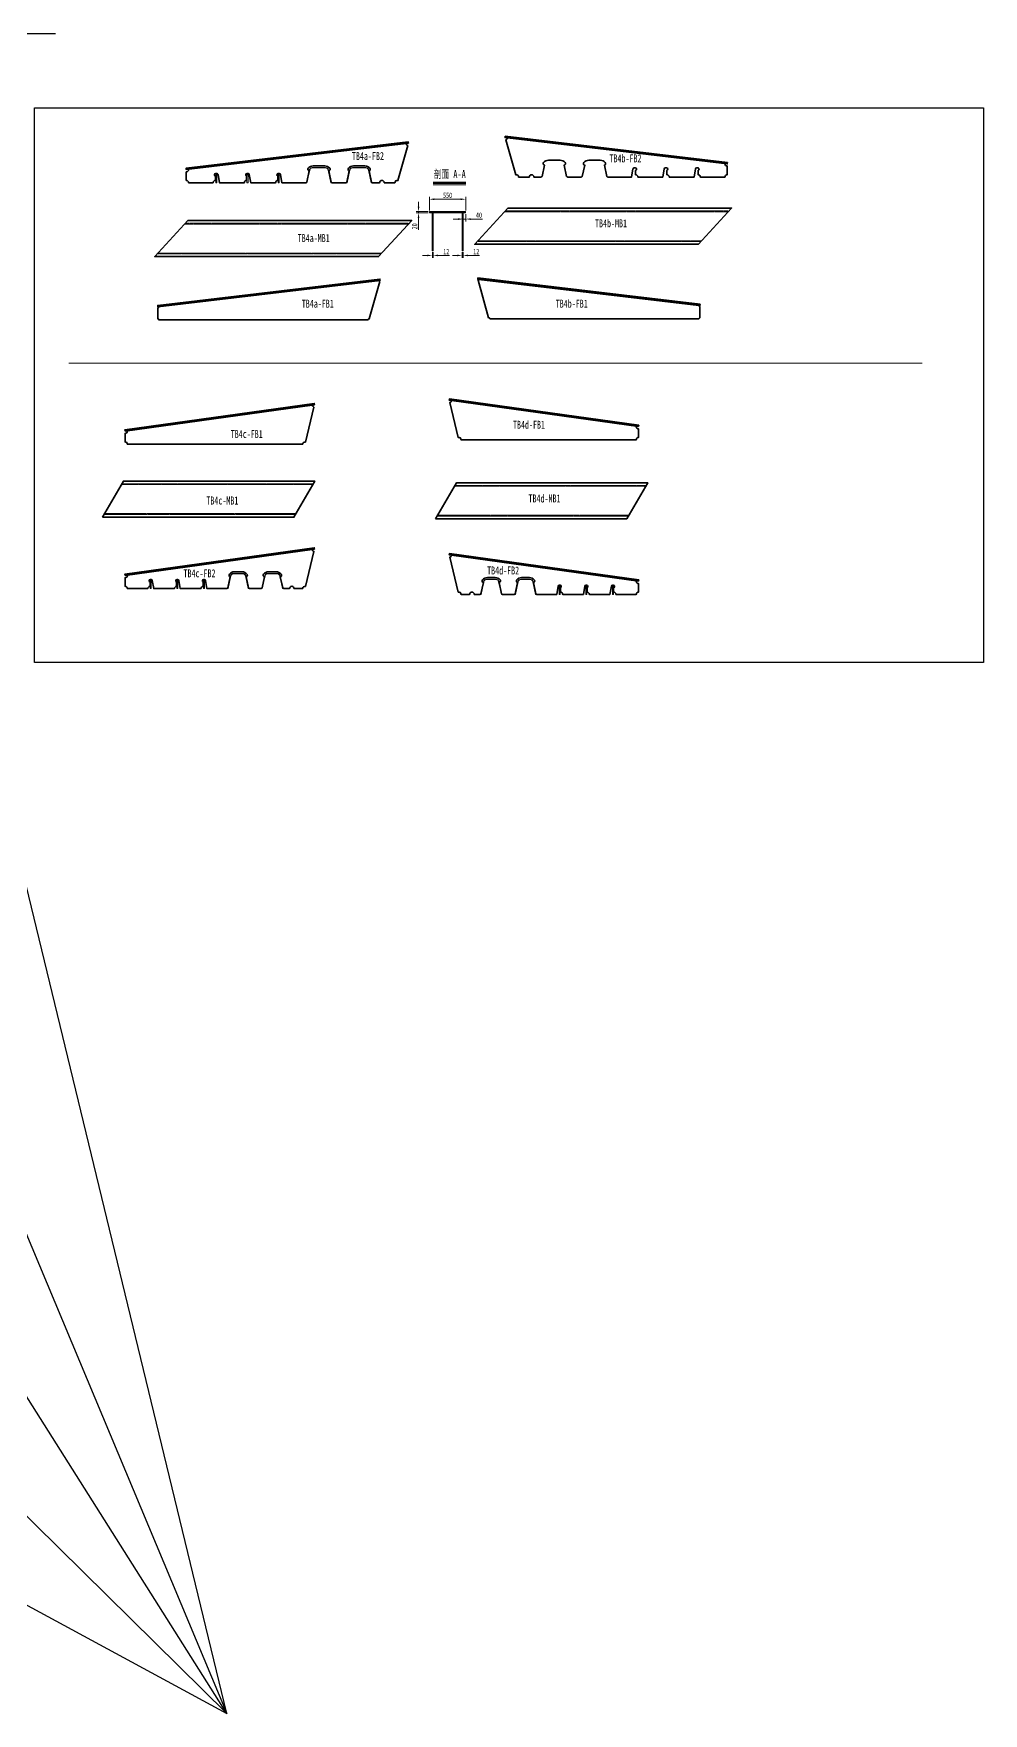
# Model space of a CAD drawing. Extents: x -158665 to 747974, y -1078007 to -307893.
# Drawn here: x 242712 to 257132, y -490171 to -464663 of the extents above; entities that cross this region are included whole.
import ezdxf

# ---------------------------------------------------------------- set-up
doc = ezdxf.new("R2010")
doc.units = 0
doc.header["$LTSCALE"] = 0.02
doc.header["$MEASUREMENT"] = 0
doc.header["$PDMODE"] = 35
doc.header["$PDSIZE"] = 150
doc.linetypes.add('DASHED', pattern=[19.05, 12.7, -6.35])
doc.layers.get('0').update_dxf_attribs({"linetype": 'CONTINUOUS'})
doc.layers.get('Defpoints').update_dxf_attribs({"linetype": 'CONTINUOUS'})
for name, color, linetype, lineweight in [('1图框轮廓', 7, 'CONTINUOUS', 35), ('文字层', 4, 'CONTINUOUS', 13), ('标注层', 3, 'CONTINUOUS', 13)]:
    doc.layers.add(name, color=color, linetype=linetype, lineweight=lineweight)
doc.layers.add('横隔板开孔', color=7, linetype='CONTINUOUS')
doc.styles.add('仿宋', font='仿宋_GB2312_1.ttf', dxfattribs={"width": 0.7})
doc.dimstyles.new('标准标注样式-30', dxfattribs={"dimscale": 30, "dimtxt": 2.7, "dimasz": 2.5, "dimexe": 1.25, "dimexo": 0.625, "dimtad": 1, "dimdec": 0, "dimdsep": 46, "dimtxsty": '仿宋', "dimcen": 2.5, "dimclrd": 3, "dimclre": 3, "dimclrt": 4, "dimazin": 0, "dimtfac": 1, "dimtdec": 0, "dimtmove": 0, "dimatfit": 3, "dimfxl": 1.25, "dimlwd": 13, "dimlwe": 13, "dimarcsym": 0})
pattern_1 = [(315, (-118051.1614, -589408.7137), (-4.41941738, -4.41941738), [])]

# ---------------------------------------------------------------- blocks, each defined once
blk = doc.blocks.new('*D91')
at = {"layer": 'Defpoints', "color": 0}
for p in [(248766, -467962), (248778, -467962), (248778, -468031)]:
    blk.add_point(p, dxfattribs=at)
at = {"layer": '标注层', "color": 3, "linetype": 'ByBlock', "lineweight": 13}
for p, q in [((248691, -468031), (248616, -468031)), ((248766, -468031), (248778, -468031)), ((248853, -468031), (249028, -468031))]:
    blk.add_line(p, q, dxfattribs=at)
at = {"layer": '标注层', "color": 3, "lineweight": 13}
for p, q in [((248766, -467981), (248766, -468069)), ((248778, -467981), (248778, -468069))]:
    blk.add_line(p, q, dxfattribs=at)
at = {"layer": '标注层', "color": 3}
for points in [[(248691, -468019), (248691, -468044), (248766, -468031)], [(248853, -468019), (248853, -468044), (248778, -468031)]]:
    blk.add_solid(points, dxfattribs=at)
at = {"layer": '标注层', "color": 4, "insert": (248978, -467972), "char_height": 81, "attachment_point": 5, "style": '仿宋'}
blk.add_mtext('12', dxfattribs=at)
blk = doc.blocks.new('*D92')
at = {"layer": 'Defpoints', "color": 0}
for p in [(249220, -467962), (249232, -467962), (249232, -468031)]:
    blk.add_point(p, dxfattribs=at)
at = {"layer": '标注层', "color": 3, "linetype": 'ByBlock', "lineweight": 13}
for p, q in [((249145, -468031), (249070, -468031)), ((249220, -468031), (249232, -468031)), ((249307, -468031), (249482, -468031))]:
    blk.add_line(p, q, dxfattribs=at)
at = {"layer": '标注层', "color": 3, "lineweight": 13}
for p, q in [((249220, -467981), (249220, -468069)), ((249232, -467981), (249232, -468069))]:
    blk.add_line(p, q, dxfattribs=at)
at = {"layer": '标注层', "color": 3}
for points in [[(249145, -468019), (249145, -468044), (249220, -468031)], [(249307, -468019), (249307, -468044), (249232, -468031)]]:
    blk.add_solid(points, dxfattribs=at)
at = {"layer": '标注层', "color": 4, "insert": (249432, -467972), "char_height": 81, "attachment_point": 5, "style": '仿宋'}
blk.add_mtext('12', dxfattribs=at)
blk = doc.blocks.new('*D93')
at = {"layer": 'Defpoints', "color": 0}
for p in [(249272, -467178), (248722, -467366), (249272, -467366)]:
    blk.add_point(p, dxfattribs=at)
at = {"layer": '标注层', "color": 3, "lineweight": 13}
for p, q in [((248722, -467347), (248722, -467140)), ((249272, -467347), (249272, -467140))]:
    blk.add_line(p, q, dxfattribs=at)
at = {"layer": '标注层', "color": 3, "linetype": 'ByBlock', "lineweight": 13}
blk.add_line((248797, -467178), (249197, -467178), dxfattribs=at)
at = {"layer": '标注层', "color": 3}
for points in [[(248797, -467165), (248797, -467190), (248722, -467178)], [(249197, -467165), (249197, -467190), (249272, -467178)]]:
    blk.add_solid(points, dxfattribs=at)
at = {"layer": '标注层', "color": 4, "insert": (248997, -467119), "char_height": 81, "attachment_point": 5, "style": '仿宋'}
blk.add_mtext('550', dxfattribs=at)
blk = doc.blocks.new('*D94')
at = {"layer": 'Defpoints', "color": 0}
for p in [(248557, -467386), (248722, -467366), (248722, -467386)]:
    blk.add_point(p, dxfattribs=at)
at = {"layer": '标注层', "color": 3, "linetype": 'ByBlock', "lineweight": 13}
for p, q in [((248557, -467291), (248557, -467216)), ((248557, -467366), (248557, -467386)), ((248557, -467461), (248557, -467641))]:
    blk.add_line(p, q, dxfattribs=at)
at = {"layer": '标注层', "color": 3, "lineweight": 13}
for p, q in [((248703, -467366), (248519, -467366)), ((248703, -467386), (248519, -467386))]:
    blk.add_line(p, q, dxfattribs=at)
at = {"layer": '标注层', "color": 3}
for points in [[(248544, -467291), (248569, -467291), (248557, -467366)], [(248544, -467461), (248569, -467461), (248557, -467386)]]:
    blk.add_solid(points, dxfattribs=at)
at = {"layer": '标注层', "color": 4, "insert": (248497, -467589), "char_height": 81, "attachment_point": 5, "rotation": 90, "style": '仿宋'}
blk.add_mtext('20', dxfattribs=at)
blk = doc.blocks.new('*D95')
at = {"layer": 'Defpoints', "color": 0}
for p in [(249232, -467386), (249232, -467479), (249272, -467386)]:
    blk.add_point(p, dxfattribs=at)
at = {"layer": '标注层', "color": 3, "linetype": 'ByBlock', "lineweight": 13}
for p, q in [((249157, -467479), (249082, -467479)), ((249232, -467479), (249272, -467479)), ((249347, -467479), (249527, -467479))]:
    blk.add_line(p, q, dxfattribs=at)
at = {"layer": '标注层', "color": 3, "lineweight": 13}
for p, q in [((249232, -467405), (249232, -467517)), ((249272, -467405), (249272, -467517))]:
    blk.add_line(p, q, dxfattribs=at)
at = {"layer": '标注层', "color": 3}
for points in [[(249157, -467467), (249157, -467492), (249232, -467479)], [(249347, -467467), (249347, -467492), (249272, -467479)]]:
    blk.add_solid(points, dxfattribs=at)
at = {"layer": '标注层', "color": 4, "insert": (249474, -467420), "char_height": 81, "attachment_point": 5, "style": '仿宋'}
blk.add_mtext('40', dxfattribs=at)

msp = doc.modelspace()

# ---------------------------------------------------------------- hatches: boundary and pattern name
at = {"layer": '标注层'}
h = msp.add_hatch(dxfattribs=at)
h.set_pattern_fill('ANSI31', scale=50, angle=180, style=0)
h.set_pattern_definition(pattern_1)
h.paths.add_polyline_path([(249271.5, -467386.1), (248721.5, -467386.1), (248721.5, -467366.1), (249271.5, -467366.1)])
h = msp.add_hatch(dxfattribs=at)
h.set_pattern_fill('ANSI31', scale=50, angle=180, style=0)
h.set_pattern_definition(pattern_1)
h.paths.add_polyline_path([(248777.5, -467386.1), (248777.5, -467962), (248765.5, -467962), (248765.5, -467386.1)])
h.paths.add_polyline_path([(249231.5, -467386.1), (249231.5, -467962), (249219.5, -467962), (249219.5, -467386.1)])

# ---------------------------------------------------------------- linework, layer by layer
at = {"color": 7, "ltscale": 3}
msp.add_line((242568.1, -464662.6), (243046.8, -464662.6), dxfattribs=at)
at = {"color": 7}
msp.add_lwpolyline([(242726.2, -465787.5), (257132.2, -465787.5), (257132.2, -474215.2), (242726.2, -474215.2)], close=True, dxfattribs=at)
at = {"layer": '1图框轮廓', "color": 1}
for points in [[(249873.5, -466220.7), (253246.1, -466620.7), (253243.8, -466640.5), (249871.2, -466240.5)], [(248402.2, -466327.3), (245029.2, -466727.3), (245026.8, -466707.4), (248399.8, -466307.4)], [(247972.5, -468410.8), (244599.6, -468810.8), (244597.2, -468790.9), (247970.2, -468390.9)], [(249457.6, -468372.8), (252830.2, -468772.8), (252827.9, -468792.7), (249455.3, -468392.7)], [(244101, -470699), (246975.1, -470299), (246972.3, -470279.2), (244098.3, -470679.2)], [(251897.3, -470630.2), (249023.2, -470230.2), (249026, -470210.4), (251900, -470610.4)], [(244101, -472891.1), (246975.1, -472491.1), (246972.3, -472471.3), (244098.3, -472871.3)], [(251897.3, -472978.6), (249023.2, -472578.6), (249026, -472558.8), (251900, -472958.8)]]:
    msp.add_lwpolyline(points, close=True, dxfattribs=at)
at = {"layer": '1图框轮廓', "color": 5}
for points in [[(249905.9, -466244.7, -0.3031499), (249880.7, -466274.2), (250031.2, -466806.8, -0.4973697), (250075.7, -466840.5), (250237, -466840.5, -1), (250307, -466840.5), (250419.3, -466840.5, -0.4783944), (250431.4, -466830.8), (250468.4, -466660.5, -0.5717692), (250455.2, -466619.5, -0.2157414), (250530.3, -466585.5), (250705.4, -466585.5, -0.2157414), (250780.6, -466619.5, -0.5717692), (250767.3, -466660.5), (250804.3, -466830.8, -0.4783944), (250816.4, -466840.5), (251029.6, -466840.5, -0.4783944), (251041.7, -466830.8), (251078.7, -466660.5, -0.5717692), (251065.5, -466619.5, -0.2157414), (251140.6, -466585.5), (251315.7, -466585.5, -0.2157414), (251390.9, -466619.5, -0.5717692), (251377.6, -466660.5), (251414.6, -466830.8, -0.4783944), (251426.7, -466840.5), (251789.8, -466840.5), (251811.1, -466717.1, -0.3650118), (251830.8, -466700.5), (251846.1, -466700.5, -0.858182), (251852.1, -466739.6), (251852.1, -466805.5, -0.4142136), (251887.1, -466840.5), (252264.5, -466840.5), (252285.8, -466717.1, -0.3650118), (252305.5, -466700.5), (252320.7, -466700.5, -0.858182), (252326.7, -466739.6), (252326.7, -466805.5, -0.4142136), (252361.7, -466840.5), (252739.2, -466840.5), (252760.4, -466717.1, -0.3650118), (252780.2, -466700.5), (252795.4, -466700.5, -0.858182), (252801.4, -466739.6), (252801.4, -466805.5, -0.4142136), (252836.4, -466840.5), (253208.8, -466840.5, -0.4142136), (253243.8, -466805.5), (253243.8, -466675.5, -0.4492282), (253209, -466636.4)], [(252827.9, -468807.7, -0.4492282), (252813, -468790.9), (249470.2, -468394.4, -0.3031499), (249459.3, -468407.1), (249620.7, -468978.2, -0.4973697), (249639.8, -468992.7), (252812.9, -468992.7, -0.4142136), (252827.9, -468977.7)]]:
    msp.add_lwpolyline(points, format="xyb", close=True, dxfattribs=at)
at = {"layer": '1图框轮廓', "color": 6}
for points in [[(248197.6, -466927.3, -0.4973697), (248242.1, -466893.6), (248392.6, -466361, -0.3032066), (248367.4, -466331.4), (245063.9, -466723.2)], [(245063.9, -466723.2, -0.0295175), (245064.2, -466727.3, -0.4153461), (245029.1, -466762.3), (245029.1, -466892.3, -0.4142136), (245064.1, -466927.3), (245436.4, -466927.3, -0.4142136), (245471.4, -466892.3), (245471.4, -466826.4, -0.858182), (245477.4, -466787.3), (245492.7, -466787.3, -0.3650118), (245512.4, -466803.9), (245533.7, -466927.3), (245911.1, -466927.3, -0.4142136), (245946.1, -466892.3), (245946.1, -466826.4, -0.858182), (245952.1, -466787.3), (245967.3, -466787.3, -0.3650118), (245987, -466803.9), (246008.3, -466927.3), (246385.7, -466927.3, -0.4142136), (246420.7, -466892.3), (246420.7, -466826.4, -0.858182), (246426.7, -466787.3), (246442, -466787.3, -0.3650118), (246461.7, -466803.9), (246483, -466927.3), (246846.1, -466927.3), (246858.2, -466917.5), (246895.2, -466747.3, -0.5717692), (246882, -466706.3, -0.2157414), (246957.1, -466672.3), (247132.2, -466672.3, -0.2157414), (247207.4, -466706.3, -0.5717692), (247194.1, -466747.3), (247231.1, -466917.5), (247243.2, -466927.3), (247456.4, -466927.3), (247468.5, -466917.5), (247505.5, -466747.3, -0.5717692), (247492.3, -466706.3, -0.2157414), (247567.4, -466672.3), (247742.5, -466672.3, -0.2157414), (247817.7, -466706.3, -0.5717692), (247804.4, -466747.3), (247841.4, -466917.5), (247853.5, -466927.3), (247965.8, -466927.3, -1), (248035.8, -466927.3), (248197.6, -466927.3)]]:
    msp.add_lwpolyline(points, format="xyb", dxfattribs=at)
at = {"layer": '1图框轮廓', "color": 1}
for points in [[(249912.4, -467311.8), (249408.5, -467861.8), (252804.8, -467861.8), (253308.7, -467311.8), (249912.4, -467311.8)], [(245055.7, -467499.3), (244551.8, -468049.3), (247948.4, -468049.3), (248452.3, -467499.3), (245055.7, -467499.3)], [(243758.7, -472007.7), (244076.2, -471457.7), (246981.4, -471457.7), (246663.8, -472007.7), (243758.7, -472007.7)], [(248815.3, -472033.6), (249132.9, -471483.6), (252035.1, -471483.6), (251717.6, -472033.6), (248815.3, -472033.6)]]:
    msp.add_lwpolyline(points, dxfattribs=at)
at = {"layer": '1图框轮廓', "color": 6}
msp.add_lwpolyline([(247968.5, -468425.2, -0.3031547), (247957.6, -468412.6), (244614.5, -468809, -0.4494262), (244599.6, -468825.8), (244599.4, -468995.8, -0.4140155), (244614.4, -469010.8), (247788, -469010.8, -0.4973697), (247807.1, -468996.4)], format="xyb", close=True, dxfattribs=at)
at = {"layer": '1图框轮廓', "color": 2}
for points in [[(246966.9, -470333, -0.308359), (246940.4, -470303.8), (244135.7, -470694.2, -0.0345858), (244136, -470699, -0.4142136), (244101, -470734), (244101, -470864, -0.4142136), (244136, -470899), (246795.7, -470899, -0.4851761), (246838.9, -470864.9)], [(245697.8, -472911.1, -0.5717692), (245684.6, -472870.1, -0.2157414), (245759.7, -472836.1), (245876.4, -472836.1, -0.2157414), (245951.5, -472870.1, -0.5717692), (245938.3, -472911.1), (245975.3, -473081.3), (245987.4, -473091.1), (246168.3, -473091.1), (246180.4, -473081.3), (246217.4, -472911.1, -0.5717692), (246204.2, -472870.1, -0.2157414), (246279.3, -472836.1), (246396, -472836.1, -0.2157414), (246471.1, -472870.1, -0.5717692), (246457.9, -472911.1), (246494.9, -473081.3), (246507, -473091.1), (246597.1, -473091.1, -1), (246667.1, -473091.1), (246795.7, -473091.1, -0.4851761), (246838.9, -473057), (246966.9, -472525.1, -0.308404), (246940.4, -472495.9), (244135.7, -472886.2, -0.0275841), (244136, -472891.1, -0.4142136), (244101, -472926.1), (244101, -473056.1, -0.4142136), (244136, -473091.1), (244444.8, -473091.1, -0.4142136), (244479.8, -473056.1), (244479.8, -472990.1, -0.858182), (244485.8, -472951.1), (244494.6, -472951.1, -0.3650118), (244514.3, -472967.7), (244535.6, -473091.1), (244848.9, -473091.1, -0.4142136), (244883.9, -473056.1), (244883.9, -472990.1, -0.858182), (244889.9, -472951.1), (244898.7, -472951.1, -0.3650118), (244918.4, -472967.7), (244939.7, -473091.1), (245253.1, -473091.1, -0.4142136), (245288.1, -473056.1), (245288.1, -472990.1, -0.858182), (245294.1, -472951.1), (245302.8, -472951.1, -0.3650118), (245322.6, -472967.7), (245343.8, -473091.1), (245648.7, -473091.1), (245660.8, -473081.3)]]:
    msp.add_lwpolyline(points, format="xyb", close=True, dxfattribs=at)
at = {"layer": '1图框轮廓', "color": 42}
for points in [[(249057.9, -470235.1, -0.308359), (249031.4, -470264.3), (249159.4, -470796.2, -0.4851761), (249202.6, -470830.2), (251862.3, -470830.2, -0.4142136), (251897.3, -470795.2), (251897.3, -470665.2, -0.4142136), (251862.3, -470630.2, -0.0345858), (251862.6, -470625.4)], [(250300.5, -472998.6, 0.5717692), (250313.7, -472957.6, 0.2157414), (250238.6, -472923.6), (250121.9, -472923.6, 0.2157414), (250046.8, -472957.6, 0.5717692), (250060, -472998.6), (250023, -473168.8), (250010.9, -473178.6), (249830, -473178.6), (249817.9, -473168.8), (249780.8, -472998.6, 0.5717692), (249794.1, -472957.6, 0.2157414), (249719, -472923.6), (249602.3, -472923.6, 0.2157414), (249527.2, -472957.6, 0.5717692), (249540.4, -472998.6), (249503.4, -473168.8), (249491.3, -473178.6), (249401.2, -473178.6, 1), (249331.2, -473178.6), (249202.6, -473178.6, 0.4851761), (249159.4, -473144.6), (249031.4, -472612.7, 0.308404), (249057.9, -472583.4), (251862.6, -472973.8, 0.0275841), (251862.3, -472978.6, 0.4142136), (251897.3, -473013.6), (251897.3, -473143.6, 0.4142136), (251862.3, -473178.6), (251553.5, -473178.6, 0.4142136), (251518.5, -473143.6), (251518.5, -473077.7, 0.858182), (251512.5, -473038.6), (251503.7, -473038.6, 0.3650118), (251484, -473055.2), (251462.7, -473178.6), (251149.4, -473178.6, 0.4142136), (251114.4, -473143.6), (251114.4, -473077.7, 0.858182), (251108.4, -473038.6), (251099.6, -473038.6, 0.3650118), (251079.9, -473055.2), (251058.6, -473178.6), (250745.2, -473178.6, 0.4142136), (250710.2, -473143.6), (250710.2, -473077.7, 0.858182), (250704.2, -473038.6), (250695.4, -473038.6, 0.3650118), (250675.7, -473055.2), (250654.4, -473178.6), (250349.6, -473178.6), (250337.5, -473168.8)]]:
    msp.add_lwpolyline(points, format="xyb", close=True, dxfattribs=at)
at = {"layer": '文字层', "lineweight": 50}
msp.add_line((248780.5, -466927.2), (249276, -466927.2), dxfattribs=at)
at = {"layer": '文字层', "lineweight": 20}
msp.add_line((248780.5, -466957.2), (249276, -466957.2), dxfattribs=at)
at = {"layer": '标注层', "color": 7}
for p, q in [((246846.1, -466927.3), (246858.2, -466917.5)), ((247243.2, -466927.3), (247231.1, -466917.5)), ((247456.4, -466927.3), (247468.5, -466917.5)), ((247853.5, -466927.3), (247841.4, -466917.5)), ((243248.5, -469667.4), (256203.5, -469667.4)), ((245294.1, -472951.1), (245302.8, -472951.1)), ((245648.7, -473091.1), (245660.8, -473081.3)), ((245975.3, -473081.3), (245987.4, -473091.1)), ((246168.3, -473091.1), (246180.4, -473081.3)), ((246507, -473091.1), (246494.9, -473081.3)), ((249491.3, -473178.6), (249503.4, -473168.8)), ((249817.9, -473168.8), (249830, -473178.6)), ((250010.9, -473178.6), (250023, -473168.8)), ((250337.5, -473168.8), (250349.6, -473178.6)), ((250704.2, -473038.6), (250695.4, -473038.6))]:
    msp.add_line(p, q, dxfattribs=at)
for points in [[(245476.9, -466807.3), (245492.9, -466807.3), (245492.9, -466927.3), (245476.9, -466927.3)], [(245951.6, -466807.3), (245967.6, -466807.3), (245967.6, -466927.3), (245951.6, -466927.3)], [(246426.2, -466807.3), (246442.2, -466807.3), (246442.2, -466927.3), (246426.2, -466927.3)], [(248721.5, -467366.1), (249271.5, -467366.1), (249271.5, -467386.1), (248721.5, -467386.1)], [(248777.5, -467386.1), (248777.5, -467962), (248765.5, -467962), (248765.5, -467386.1)], [(249231.5, -467386.1), (249231.5, -467962), (249219.5, -467962), (249219.5, -467386.1)], [(244483.2, -472971.1), (244497.1, -472971.1), (244497.1, -473091.1), (244483.2, -473091.1)], [(244887.4, -472971.1), (244901.2, -472971.1), (244901.2, -473091.1), (244887.4, -473091.1)], [(245291.5, -472971.1), (245305.4, -472971.1), (245305.4, -473091.1), (245291.5, -473091.1)], [(250706.8, -473058.6), (250692.9, -473058.6), (250692.9, -473178.6), (250706.8, -473178.6)], [(251110.9, -473058.6), (251097.1, -473058.6), (251097.1, -473178.6), (251110.9, -473178.6)], [(251515.1, -473058.6), (251501.2, -473058.6), (251501.2, -473178.6), (251515.1, -473178.6)]]:
    msp.add_lwpolyline(points, close=True, dxfattribs=at)
for points in [[(247227.1, -466927.3), (247233.2, -466927.3), (247191.1, -466733.5, 0.3528189), (247146.2, -466697.3), (246943.1, -466697.3, 0.3528189), (246898.2, -466733.5), (246856.1, -466927.3), (246862.2, -466927.3), (246904.1, -466734.8, -0.3528189), (246943.1, -466703.3), (247146.2, -466703.3, -0.3528189), (247185.3, -466734.8)], [(247837.4, -466927.3), (247843.5, -466927.3), (247801.4, -466733.5, 0.3528189), (247756.5, -466697.3), (247553.4, -466697.3, 0.3528189), (247508.5, -466733.5), (247466.4, -466927.3), (247472.5, -466927.3), (247514.4, -466734.8, -0.3528189), (247553.4, -466703.3), (247756.5, -466703.3, -0.3528189), (247795.6, -466734.8)], [(245971.3, -473091.1), (245977.4, -473091.1), (245935.3, -472897.3, 0.3528189), (245890.3, -472861.1), (245745.8, -472861.1, 0.3528189), (245700.8, -472897.3), (245658.7, -473091.1), (245664.8, -473091.1), (245706.7, -472898.6, -0.3528189), (245745.8, -472867.1), (245890.3, -472867.1, -0.3528189), (245929.4, -472898.6)], [(246490.9, -473091.1), (246497, -473091.1), (246454.9, -472897.3, 0.3528189), (246409.9, -472861.1), (246265.4, -472861.1, 0.3528189), (246220.4, -472897.3), (246178.3, -473091.1), (246184.5, -473091.1), (246226.3, -472898.6, -0.3528189), (246265.4, -472867.1), (246409.9, -472867.1, -0.3528189), (246449, -472898.6)], [(249507.4, -473178.6), (249501.3, -473178.6), (249543.4, -472984.8, -0.3528189), (249588.4, -472948.6), (249732.9, -472948.6, -0.3528189), (249777.9, -472984.8), (249820, -473178.6), (249813.8, -473178.6), (249772, -472986.1, 0.3528189), (249732.9, -472954.6), (249588.4, -472954.6, 0.3528189), (249549.3, -472986.1)], [(250027, -473178.6), (250020.9, -473178.6), (250063, -472984.8, -0.3528189), (250108, -472948.6), (250252.5, -472948.6, -0.3528189), (250297.5, -472984.8), (250339.6, -473178.6), (250333.5, -473178.6), (250291.6, -472986.1, 0.3528189), (250252.5, -472954.6), (250108, -472954.6, 0.3528189), (250068.9, -472986.1)]]:
    msp.add_lwpolyline(points, format="xyb", close=True, dxfattribs=at)
at = {"layer": '标注层', "color": 7, "linetype": 'DASHED', "ltscale": 10}
for points in [[(245015.4, -467543.3), (248401, -467543.3), (248401, -467555.3), (245015.4, -467555.3)], [(249872.1, -467367.8), (253257.4, -467367.8), (253257.4, -467355.8), (249872.1, -467355.8)], [(249456.2, -467821.8), (252841.5, -467821.8), (252841.5, -467809.8), (249456.2, -467809.8)], [(244599.4, -467997.3), (247985.1, -467997.3), (247985.1, -468009.3), (244599.4, -468009.3)], [(244053.1, -471509.7), (246949, -471509.7), (246949, -471497.7), (244053.1, -471497.7)], [(249109.8, -471535.6), (252005.1, -471535.6), (252005.1, -471523.6), (249109.8, -471523.6)], [(243791, -471963.7), (246689.2, -471963.7), (246689.2, -471951.7), (243791, -471951.7)], [(248847.7, -471989.6), (251743, -471989.6), (251743, -471977.6), (248847.7, -471977.6)]]:
    msp.add_lwpolyline(points, close=True, dxfattribs=at)
at = {"layer": '标注层', "color": 7}
for centre, radius, start, end in [((245703.3, -472886.7), 25, 138.38616, 257.42453), ((245302.8, -472971.1), 20, 9.78929, 90), ((250295, -472974.2), 25, 282.57547, 41.61384), ((250695.4, -473058.6), 20, 90, 170.21071)]:
    msp.add_arc(centre, radius, start, end, dxfattribs=at)
at = {"layer": '横隔板开孔', "color": 1, "ltscale": 3}
for points in [[(231266.5, -482382.3), (245644.8, -490171.2), (240063.6, -467145.3)], [(237714.6, -471213.8), (245644.8, -490171.2)], [(233615.4, -478313.8), (245644.8, -490171.2), (235780.5, -474563.8)]]:
    msp.add_lwpolyline(points, dxfattribs=at)

# ---------------------------------------------------------------- texts
at = {"layer": '文字层', "color": 1, "style": '仿宋', "width": 0.7}
msp.add_text('剖面 A-A', height=120, dxfattribs=at).set_placement((248786.4, -466855.8))
at = {"layer": '标注层', "color": 4, "style": '仿宋', "width": 0.7}
for s, p in [('TB4a-FB2', (247544.8, -466582.1)), ('TB4b-FB2', (251454.6, -466617.6)), ('TB4b-MB1', (251235.4, -467604.2)), ('TB4a-MB1', (246721.5, -467827.5)), ('TB4a-FB1', (246783.9, -468824.3)), ('TB4b-FB1', (250639.5, -468824.2)), ('TB4d-FB1', (249990.3, -470662.4)), ('TB4c-FB1', (245704.8, -470803.3)), ('TB4c-MB1', (245335, -471813.5)), ('TB4d-MB1', (250226.1, -471783)), ('TB4c-FB2', (244987.5, -472919.1)), ('TB4d-FB2', (249597.7, -472876.3))]:
    msp.add_text(s, height=121.5, dxfattribs=at).set_placement(p)

# ---------------------------------------------------------------- dimensions: what is measured, and where the dimension line sits
at = {"layer": '标注层', "color": 7}
dim = msp.add_linear_dim(base=(248556.6, -467386.1), p1=(248721.5, -467366.1), p2=(248721.5, -467386.1), angle=270, dimstyle='标准标注样式-30', dxfattribs=at)
dim.commit()
dim.dimension.update_dxf_attribs({"geometry": '*D94', "text_midpoint": (248497.3, -467588.8)})
for base, p1, p2, picture, middle in [((249271.5, -467177.9), (248721.5, -467366.1), (249271.5, -467366.1), '*D93', (248996.5, -467118.7)), ((248777.5, -468031.4), (248765.5, -467962), (248777.5, -467962), '*D91', (248978, -467972.2)), ((249231.5, -468031.4), (249219.5, -467962), (249231.5, -467962), '*D92', (249432, -467972.2))]:
    dim = msp.add_linear_dim(base=base, p1=p1, p2=p2, dimstyle='标准标注样式-30', dxfattribs=at)
    dim.commit()
    dim.dimension.update_dxf_attribs({"geometry": picture, "text_midpoint": middle})
dim = msp.add_linear_dim(base=(249231.5, -467479.3), p1=(249271.5, -467386.1), p2=(249231.5, -467386.1), dimstyle='标准标注样式-30', dxfattribs=at)
dim.commit()
dim.dimension.update_dxf_attribs({"geometry": '*D95', "text_midpoint": (249474.3, -467479.3), "dimtype": 160})

doc.saveas('drawing.dxf')
